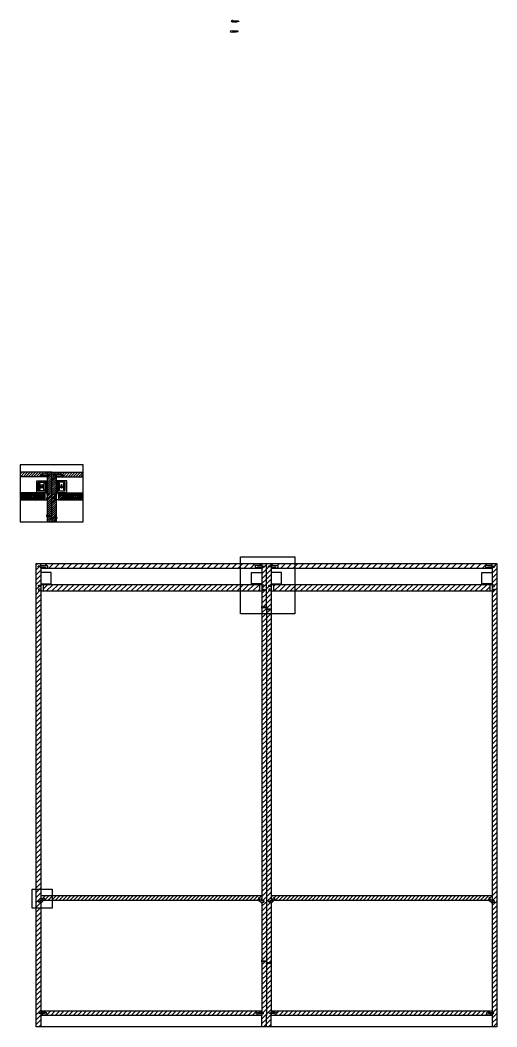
# Model space of a CAD drawing. Header units: inches. Extents: x -32 to 2461, y 586 to 3383.
# Drawn here: x 1875.7 to 2082.7, y 859.2 to 1296 of the extents above; entities that cross this region are included whole.
import ezdxf

# ---------------------------------------------------------------- set-up
doc = ezdxf.new("R2010")
doc.units = ezdxf.units.IN
doc.header["$MEASUREMENT"] = 0
doc.layers.get('0').update_dxf_attribs({"color": 11})
for name, color, linetype in [('dettagli', 141, 'Continuous'), ('particolari', 30, 'Continuous'), ('Viti', 41, 'Continuous')]:
    doc.layers.add(name, color=color, linetype=linetype)

# ---------------------------------------------------------------- blocks, each defined once
blk = doc.blocks.new('vitinaaaaa no dettagli')
for p, q in [((40.43, 249.33), (42.8, 249.33)), ((40.43, 249.03), (42.8, 249.03)), ((42.8, 249.03), (42.8, 249.03)), ((42.83, 249.3), (42.83, 249.05))]:
    blk.add_line(p, q)
blk.add_lwpolyline([(40.33, 248.75), (40.33, 249.61, -0.414214), (40.35, 249.63), (40.41, 249.63, -0.414214), (40.43, 249.61), (40.43, 248.75, -0.414214), (40.41, 248.73), (40.35, 248.73, -0.414214)], format="xyb", close=True)
for centre, start, end in [((42.8, 249.3), 0, 90), ((42.8, 249.05), 270, 0)]:
    blk.add_arc(centre, 0.025, start, end)
blk = doc.blocks.new('*U12')
blk.add_lwpolyline([(0, 0), (0, 0.1), (0.05, 0), (0.12, -0.4), (0.12, -0.5), (0.07, -0.4), (0, 0)])
blk = doc.blocks.new('*U13')
at = {"color": 0, "linetype": 'ByBlock', "lineweight": -2, "transparency": 16777216}
for p in [(42.38, 270.66), (42.61, 270.66), (42.84, 270.66), (43.06, 270.66)]:
    blk.add_blockref('*U12', p, dxfattribs=at)
blk = doc.blocks.new('vitina')
for p, q in [((40.13, 252.02), (40.13, 251.35)), ((40.19, 252.09), (40.25, 252.09)), ((40.25, 251.29), (40.19, 251.29)), ((40.25, 252.09), (40.25, 251.29)), ((40.34, 251.89), (40.25, 251.89)), ((40.41, 251.49), (40.25, 251.49)), ((40.57, 251.89), (40.39, 251.89)), ((40.64, 251.49), (40.46, 251.49)), ((40.79, 251.89), (40.62, 251.89)), ((40.87, 251.49), (40.69, 251.49)), ((41.02, 251.89), (40.84, 251.89)), ((41.09, 251.49), (40.92, 251.49)), ((41.16, 251.89), (41.07, 251.89)), ((41.16, 251.49), (41.14, 251.49)), ((41.21, 251.85), (41.19, 251.87)), ((41.19, 251.5), (41.21, 251.52)), ((41.23, 251.82), (41.23, 251.56))]:
    blk.add_line(p, q)
for centre, radius, start, end in [((40.19, 252.02), 0.0624, 90, 180), ((40.19, 251.35), 0.0624, 180, 270), ((41.16, 251.84), 0.05, 45, 90), ((41.16, 251.54), 0.05, 270, 315), ((41.18, 251.82), 0.05, 0, 45), ((41.18, 251.56), 0.05, 315, 0)]:
    blk.add_arc(centre, radius, start, end)
blk.add_blockref('*U13', (-2.04, -18.77))
blk = doc.blocks.new('vitinaaaaa dettagli')
for p, q in [((40.46, 249.33), (40.43, 249.36)), ((40.43, 249.02), (40.47, 248.98)), ((40.48, 249.38), (40.46, 249.33)), ((40.49, 249.03), (40.46, 249.33)), ((40.47, 248.98), (40.49, 249.03)), ((40.53, 249.33), (40.48, 249.38)), ((40.49, 249.03), (40.54, 248.98)), ((40.55, 249.38), (40.53, 249.33)), ((40.56, 249.03), (40.53, 249.33)), ((40.54, 248.98), (40.56, 249.03)), ((40.6, 249.33), (40.55, 249.38)), ((40.56, 249.03), (40.61, 248.98)), ((40.62, 249.38), (40.6, 249.33)), ((40.63, 249.03), (40.6, 249.33)), ((40.61, 248.98), (40.63, 249.03)), ((40.67, 249.33), (40.62, 249.38)), ((40.63, 249.03), (40.68, 248.98)), ((40.69, 249.38), (40.67, 249.33)), ((40.7, 249.03), (40.67, 249.33)), ((40.68, 248.98), (40.7, 249.03)), ((40.74, 249.33), (40.69, 249.38)), ((40.7, 249.03), (40.75, 248.98)), ((40.76, 249.38), (40.74, 249.33)), ((40.77, 249.03), (40.74, 249.33)), ((40.75, 248.98), (40.77, 249.03)), ((40.81, 249.33), (40.76, 249.38)), ((40.77, 249.03), (40.82, 248.98)), ((40.83, 249.38), (40.81, 249.33)), ((40.84, 249.03), (40.81, 249.33)), ((40.82, 248.98), (40.84, 249.03)), ((40.88, 249.33), (40.83, 249.38)), ((40.84, 249.03), (40.89, 248.98)), ((40.9, 249.38), (40.88, 249.33)), ((40.91, 249.03), (40.88, 249.33)), ((40.89, 248.98), (40.91, 249.03)), ((40.95, 249.33), (40.9, 249.38)), ((40.91, 249.03), (40.96, 248.98)), ((40.97, 249.38), (40.95, 249.33)), ((40.98, 249.03), (40.95, 249.33)), ((40.96, 248.98), (40.98, 249.03)), ((41.02, 249.33), (40.97, 249.38)), ((40.98, 249.03), (41.03, 248.98)), ((41.04, 249.38), (41.02, 249.33)), ((41.05, 249.03), (41.02, 249.33)), ((41.03, 248.98), (41.05, 249.03)), ((41.09, 249.33), (41.04, 249.38)), ((41.05, 249.03), (41.1, 248.98)), ((41.11, 249.38), (41.09, 249.33)), ((41.12, 249.03), (41.09, 249.33)), ((41.1, 248.98), (41.12, 249.03)), ((41.16, 249.33), (41.11, 249.38)), ((41.12, 249.03), (41.17, 248.98)), ((41.18, 249.38), (41.16, 249.33)), ((41.19, 249.03), (41.16, 249.33)), ((41.17, 248.98), (41.19, 249.03)), ((41.23, 249.33), (41.18, 249.38)), ((41.19, 249.03), (41.24, 248.98)), ((41.25, 249.38), (41.23, 249.33)), ((41.26, 249.03), (41.23, 249.33)), ((41.24, 248.98), (41.26, 249.03)), ((41.3, 249.33), (41.25, 249.38)), ((41.26, 249.03), (41.31, 248.98)), ((41.32, 249.38), (41.3, 249.33)), ((41.33, 249.03), (41.3, 249.33)), ((41.31, 248.98), (41.33, 249.03)), ((41.37, 249.33), (41.32, 249.38)), ((41.33, 249.03), (41.38, 248.98)), ((41.39, 249.38), (41.37, 249.33)), ((41.4, 249.03), (41.37, 249.33)), ((41.38, 248.98), (41.4, 249.03)), ((41.44, 249.33), (41.39, 249.38)), ((41.4, 249.03), (41.45, 248.98)), ((41.46, 249.38), (41.44, 249.33)), ((41.47, 249.03), (41.44, 249.33)), ((41.45, 248.98), (41.47, 249.03)), ((41.51, 249.33), (41.46, 249.38)), ((41.47, 249.03), (41.52, 248.98)), ((41.53, 249.38), (41.51, 249.33)), ((41.54, 249.03), (41.51, 249.33)), ((41.52, 248.98), (41.54, 249.03)), ((41.58, 249.33), (41.53, 249.38)), ((41.54, 249.03), (41.59, 248.98)), ((41.6, 249.38), (41.58, 249.33)), ((41.61, 249.03), (41.58, 249.33)), ((41.59, 248.98), (41.61, 249.03)), ((41.65, 249.33), (41.6, 249.38)), ((41.61, 249.03), (41.66, 248.98)), ((41.67, 249.38), (41.65, 249.33)), ((41.68, 249.03), (41.65, 249.33)), ((41.66, 248.98), (41.68, 249.03)), ((41.72, 249.33), (41.67, 249.38)), ((41.68, 249.03), (41.73, 248.98)), ((41.74, 249.38), (41.72, 249.33)), ((41.75, 249.03), (41.72, 249.33)), ((41.73, 248.98), (41.75, 249.03)), ((41.79, 249.33), (41.74, 249.38)), ((41.75, 249.03), (41.8, 248.98)), ((41.81, 249.38), (41.79, 249.33)), ((41.82, 249.03), (41.79, 249.33)), ((41.8, 248.98), (41.82, 249.03)), ((41.86, 249.33), (41.81, 249.38)), ((41.82, 249.03), (41.87, 248.98)), ((41.88, 249.38), (41.86, 249.33)), ((41.89, 249.03), (41.86, 249.33)), ((41.87, 248.98), (41.89, 249.03)), ((41.93, 249.33), (41.88, 249.38)), ((41.89, 249.03), (41.94, 248.98)), ((41.95, 249.38), (41.93, 249.33)), ((41.96, 249.03), (41.93, 249.33)), ((41.94, 248.98), (41.96, 249.03)), ((42, 249.33), (41.95, 249.38)), ((41.96, 249.03), (42.01, 248.98)), ((42.02, 249.38), (42, 249.33)), ((42.03, 249.03), (42, 249.33)), ((42.01, 248.98), (42.03, 249.03)), ((42.07, 249.33), (42.02, 249.38)), ((42.03, 249.03), (42.08, 248.98)), ((42.09, 249.38), (42.07, 249.33)), ((42.1, 249.03), (42.07, 249.33)), ((42.08, 248.98), (42.1, 249.03)), ((42.14, 249.33), (42.09, 249.38)), ((42.1, 249.03), (42.15, 248.98)), ((42.16, 249.38), (42.14, 249.33)), ((42.17, 249.03), (42.14, 249.33)), ((42.15, 248.98), (42.17, 249.03)), ((42.21, 249.33), (42.16, 249.38)), ((42.17, 249.03), (42.22, 248.98)), ((42.23, 249.38), (42.21, 249.33)), ((42.24, 249.03), (42.21, 249.33)), ((42.22, 248.98), (42.24, 249.03)), ((42.28, 249.33), (42.23, 249.38)), ((42.24, 249.03), (42.29, 248.98)), ((42.3, 249.38), (42.28, 249.33)), ((42.31, 249.03), (42.28, 249.33)), ((42.29, 248.98), (42.31, 249.03)), ((42.35, 249.33), (42.3, 249.38)), ((42.31, 249.03), (42.36, 248.98)), ((42.37, 249.38), (42.35, 249.33)), ((42.38, 249.03), (42.35, 249.33)), ((42.36, 248.98), (42.38, 249.03)), ((42.42, 249.33), (42.37, 249.38)), ((42.38, 249.03), (42.43, 248.98)), ((42.44, 249.38), (42.42, 249.33)), ((42.45, 249.03), (42.42, 249.33)), ((42.43, 248.98), (42.45, 249.03)), ((42.49, 249.33), (42.44, 249.38)), ((42.45, 249.03), (42.5, 248.98)), ((42.51, 249.38), (42.49, 249.33)), ((42.52, 249.03), (42.49, 249.33)), ((42.5, 248.98), (42.52, 249.03)), ((42.56, 249.33), (42.51, 249.38)), ((42.52, 249.03), (42.57, 248.98)), ((42.58, 249.38), (42.56, 249.33)), ((42.59, 249.03), (42.56, 249.33)), ((42.57, 248.98), (42.59, 249.03)), ((42.63, 249.33), (42.58, 249.38)), ((42.59, 249.03), (42.64, 248.98)), ((42.65, 249.38), (42.63, 249.33)), ((42.66, 249.03), (42.63, 249.33)), ((42.64, 248.98), (42.66, 249.03)), ((42.7, 249.33), (42.65, 249.38)), ((42.66, 249.03), (42.71, 248.98)), ((42.72, 249.38), (42.7, 249.33)), ((42.73, 249.03), (42.7, 249.33)), ((42.71, 248.98), (42.73, 249.03)), ((42.77, 249.33), (42.72, 249.38)), ((42.73, 249.03), (42.78, 248.98)), ((42.8, 249.03), (42.77, 249.33)), ((42.77, 249.33), (42.8, 249.33)), ((42.78, 248.98), (42.8, 249.03)), ((42.8, 249.03), (42.8, 249.03)), ((42.83, 249.3), (42.83, 249.05))]:
    blk.add_line(p, q)
blk.add_lwpolyline([(40.33, 248.75), (40.33, 249.61, -0.414214), (40.35, 249.63), (40.41, 249.63, -0.414214), (40.43, 249.61), (40.43, 248.75, -0.414214), (40.41, 248.73), (40.35, 248.73, -0.414214)], format="xyb", close=True)
for centre, radius, start, end in [((40.54, 249.18), 0.406, 120.5102, 239.4898), ((42.8, 249.3), 0.025, 0, 90), ((42.8, 249.05), 0.025, 270, 0)]:
    blk.add_arc(centre, radius, start, end)

msp = doc.modelspace()

# ---------------------------------------------------------------- hatches: boundary and pattern name
h = msp.add_hatch()
h.set_pattern_fill('ANSI31', color=61, scale=4)
h.paths.add_polyline_path([(1903.15, 1090.93), (1892.44, 1090.93), (1892.44, 1087.93), (1903.15, 1087.93)])
h.paths.add_polyline_path([(1875.74, 1090.93), (1875.74, 1087.93), (1886.44, 1087.93), (1886.44, 1090.93)])
h = msp.add_hatch()
h.set_pattern_fill('ANSI31', color=61, scale=13)
h.paths.add_polyline_path([(1979.68, 1048.22), (1979.68, 1051.22), (1885.68, 1051.22), (1885.68, 1048.22)])
h.paths.add_polyline_path([(2079.68, 1048.22), (2079.68, 1051.22), (1985.68, 1051.22), (1985.68, 1048.22)])
h = msp.add_hatch()
h.set_pattern_fill('ANSI31', color=61, scale=9)
h.paths.add_polyline_path([(1889.71, 916.22), (1889.71, 914.22), (1979.18, 914.22), (1979.18, 915.12), (1979.35, 915.22), (1979.61, 915.22), (1979.78, 915.12), (1979.78, 914.22), (1980.68, 914.22), (1980.68, 916.22)])
h.paths.add_polyline_path([(1884.68, 916.22), (1884.68, 914.22), (1885.58, 914.22), (1885.58, 915.12), (1885.75, 915.22), (1886.01, 915.22), (1886.18, 915.12), (1886.18, 914.22), (1889.71, 914.22), (1889.71, 916.22)])
h.paths.add_polyline_path([(1984.68, 916.22), (1984.68, 914.22), (1985.58, 914.22), (1985.58, 915.12), (1985.75, 915.22), (1986.01, 915.22), (1986.18, 915.12), (1986.18, 914.22), (2079.18, 914.22), (2079.18, 915.12), (2079.35, 915.22), (2079.61, 915.22), (2079.78, 915.12), (2079.78, 914.22), (2080.68, 914.22), (2080.68, 916.22)])
h = msp.add_hatch()
h.set_pattern_fill('ANSI31', color=61, scale=11)
h.paths.add_polyline_path([(1979.08, 865.39), (1980.68, 865.39), (1980.68, 866.22), (1884.68, 866.22), (1884.68, 865.39), (1886.28, 865.39, -0.77822), (1887.14, 865.17, -0.77822), (1886.28, 864.95), (1884.68, 864.95), (1884.68, 864.22), (1980.68, 864.22), (1980.68, 864.95), (1979.08, 864.95, -0.77822), (1978.22, 865.17, -0.77822)])
h.paths.add_polyline_path([(2079.08, 865.39), (2080.68, 865.39), (2080.68, 866.22), (1984.68, 866.22), (1984.68, 865.39), (1986.28, 865.39, -0.77822), (1987.14, 865.17, -0.77822), (1986.28, 864.95), (1984.68, 864.95), (1984.68, 864.22), (2080.68, 864.22), (2080.68, 864.95), (2079.08, 864.95, -0.77822), (2078.22, 865.17, -0.77822)])
at = {"layer": 'dettagli'}
h = msp.add_hatch(dxfattribs=at)
h.set_pattern_fill('ANSI31', color=61, scale=6.5)
h.paths.add_polyline_path([(1887.44, 1098.52), (1887.44, 1098.35), (1885.39, 1098.35), (1885.39, 1097.93), (1887.44, 1097.93)], flags=17)
h.paths.add_polyline_path([(1903.15, 1099.93), (1891.44, 1099.93), (1891.44, 1098.85), (1891.44, 1099.01), (1893.49, 1099.01), (1893.49, 1098.85), (1893.99, 1098.85), (1893.99, 1098.93), (1894.31, 1098.93), (1894.31, 1098.44), (1894.14, 1098.44), (1894.14, 1097.93), (1903.15, 1097.93)])
h.paths.add_polyline_path([(1893.49, 1098.35), (1891.44, 1098.35), (1891.44, 1098.52), (1891.44, 1097.93), (1893.49, 1097.93)], flags=17)
h.paths.add_polyline_path([(1875.74, 1099.93), (1875.74, 1097.93), (1884.75, 1097.93), (1884.75, 1098.44), (1884.57, 1098.44), (1884.57, 1098.93), (1884.9, 1098.93), (1884.9, 1098.85), (1885.39, 1098.85), (1885.39, 1099.01), (1887.44, 1099.01), (1887.44, 1098.85), (1887.44, 1099.93)])
h = msp.add_hatch(dxfattribs=at)
h.set_pattern_fill('ANSI31', color=61, scale=5)
h.paths.add_polyline_path([(1889.44, 1099.93), (1887.44, 1099.93), (1887.44, 1098.85), (1888.51, 1098.85), (1888.56, 1098.76), (1888.56, 1098.6), (1888.51, 1098.52), (1887.44, 1098.52), (1887.44, 1097.93), (1887.44, 1090.53), (1887.51, 1090.53), (1887.51, 1090.63), (1887.56, 1090.53), (1887.73, 1090.53), (1887.73, 1090.63), (1887.78, 1090.53), (1887.96, 1090.53), (1887.96, 1090.63), (1888.01, 1090.53), (1888.19, 1090.53), (1888.19, 1090.63), (1888.24, 1090.53), (1888.32, 1090.53, -0.198912), (1888.36, 1090.52), (1888.38, 1090.5, -0.198912), (1888.4, 1090.46), (1888.4, 1090.2, -0.198912), (1888.38, 1090.17), (1888.36, 1090.15, -0.198912), (1888.32, 1090.13), (1888.31, 1090.13), (1888.31, 1090.03), (1888.26, 1090.13), (1888.08, 1090.13), (1888.08, 1090.03), (1888.03, 1090.13), (1887.85, 1090.13), (1887.85, 1090.03), (1887.8, 1090.13), (1887.63, 1090.13), (1887.62, 1090.03), (1887.58, 1090.13), (1887.44, 1090.13), (1887.44, 1088.73), (1887.58, 1088.73), (1887.62, 1088.83), (1887.63, 1088.73), (1887.8, 1088.73), (1887.85, 1088.83), (1887.85, 1088.73), (1888.03, 1088.73), (1888.08, 1088.83), (1888.08, 1088.73), (1888.26, 1088.73), (1888.31, 1088.83), (1888.31, 1088.73), (1888.32, 1088.73, -0.198912), (1888.36, 1088.72), (1888.38, 1088.7, -0.198912), (1888.4, 1088.66), (1888.4, 1088.4, -0.198912), (1888.38, 1088.37), (1888.36, 1088.35, -0.198912), (1888.32, 1088.33), (1888.24, 1088.33), (1888.19, 1088.23), (1888.19, 1088.33), (1888.01, 1088.33), (1887.96, 1088.23), (1887.96, 1088.33), (1887.78, 1088.33), (1887.73, 1088.23), (1887.73, 1088.33), (1887.56, 1088.33), (1887.51, 1088.23), (1887.51, 1088.33), (1887.44, 1088.33), (1887.44, 1081.16), (1887.47, 1081.13), (1887.49, 1081.18), (1887.54, 1081.13), (1887.55, 1081.18), (1887.6, 1081.13), (1887.62, 1081.18), (1887.66, 1081.13), (1887.68, 1081.18), (1887.73, 1081.13), (1887.74, 1081.18), (1887.79, 1081.13), (1887.81, 1081.18), (1887.85, 1081.13), (1887.87, 1081.18), (1887.91, 1081.13), (1887.93, 1081.18), (1887.98, 1081.13), (1888, 1081.18), (1888.04, 1081.13), (1888.06, 1081.18), (1888.1, 1081.13), (1888.12, 1081.18), (1888.17, 1081.13), (1888.19, 1081.18), (1888.23, 1081.13), (1888.25, 1081.18), (1888.29, 1081.13), (1888.31, 1081.18), (1888.36, 1081.13), (1888.38, 1081.18), (1888.42, 1081.13), (1888.44, 1081.18), (1888.48, 1081.13), (1888.5, 1081.18), (1888.55, 1081.13), (1888.56, 1081.18), (1888.61, 1081.13), (1888.63, 1081.18), (1888.67, 1081.13), (1888.69, 1081.18), (1888.74, 1081.13), (1888.75, 1081.18), (1888.8, 1081.13), (1888.82, 1081.18), (1888.86, 1081.13), (1888.88, 1081.18), (1888.93, 1081.13), (1888.94, 1081.18), (1888.99, 1081.13), (1889.01, 1081.18), (1889.05, 1081.13), (1889.07, 1081.18), (1889.12, 1081.13), (1889.13, 1081.18), (1889.18, 1081.13), (1889.2, 1081.18), (1889.24, 1081.13), (1889.26, 1081.18), (1889.3, 1081.13), (1889.32, 1081.18), (1889.37, 1081.13), (1889.39, 1081.18), (1889.43, 1081.13), (1889.44, 1081.16)])
h.paths.add_polyline_path([(1891.44, 1098.52), (1890.37, 1098.52), (1890.33, 1098.6), (1890.33, 1098.76), (1890.37, 1098.85), (1891.44, 1098.85), (1891.44, 1099.93), (1889.44, 1099.93), (1889.44, 1081.16), (1889.44, 1081.12), (1889.39, 1081.18), (1889.37, 1081.13), (1889.32, 1081.18), (1889.3, 1081.13), (1889.26, 1081.18), (1889.24, 1081.13), (1889.2, 1081.18), (1889.18, 1081.13), (1889.13, 1081.18), (1889.12, 1081.13), (1889.07, 1081.18), (1889.05, 1081.13), (1889.01, 1081.18), (1888.99, 1081.13), (1888.94, 1081.18), (1888.93, 1081.13), (1888.88, 1081.18), (1888.86, 1081.13), (1888.82, 1081.18), (1888.8, 1081.13), (1888.75, 1081.18), (1888.74, 1081.13), (1888.69, 1081.18), (1888.67, 1081.13), (1888.63, 1081.18), (1888.61, 1081.13), (1888.56, 1081.18), (1888.55, 1081.13), (1888.5, 1081.18), (1888.48, 1081.13), (1888.44, 1081.18), (1888.42, 1081.13), (1888.38, 1081.18), (1888.36, 1081.13), (1888.31, 1081.18), (1888.29, 1081.13), (1888.25, 1081.18), (1888.23, 1081.13), (1888.19, 1081.18), (1888.17, 1081.13), (1888.12, 1081.18), (1888.1, 1081.13), (1888.06, 1081.18), (1888.04, 1081.13), (1888, 1081.18), (1887.98, 1081.13), (1887.93, 1081.18), (1887.91, 1081.13), (1887.87, 1081.18), (1887.85, 1081.13), (1887.81, 1081.18), (1887.79, 1081.13), (1887.74, 1081.18), (1887.73, 1081.13), (1887.68, 1081.18), (1887.66, 1081.13), (1887.62, 1081.18), (1887.6, 1081.13), (1887.55, 1081.18), (1887.54, 1081.13), (1887.49, 1081.18), (1887.47, 1081.13), (1887.44, 1081.16), (1887.44, 1078.41), (1891.44, 1078.41)])
h.paths.add_polyline_path([(1891.15, 1090.63), (1891.15, 1090.53), (1891.33, 1090.53), (1891.38, 1090.63), (1891.38, 1090.53), (1891.31, 1090.13), (1891.26, 1090.03), (1891.26, 1090.13), (1891.08, 1090.13), (1891.03, 1090.03), (1891.03, 1090.13), (1890.85, 1090.13), (1890.8, 1090.03), (1890.8, 1090.13), (1890.62, 1090.13), (1890.58, 1090.03), (1890.57, 1090.13), (1890.56, 1090.13, -0.198912), (1890.52, 1090.15), (1890.5, 1090.17, -0.198912), (1890.49, 1090.2), (1890.49, 1090.46, -0.198912), (1890.5, 1090.5), (1890.52, 1090.52, -0.198912), (1890.56, 1090.53), (1890.64, 1090.53), (1890.69, 1090.63), (1890.69, 1090.53), (1890.87, 1090.53), (1890.92, 1090.63), (1890.92, 1090.53), (1891.1, 1090.53)], flags=16)
h.paths.add_polyline_path([(1891.03, 1088.83), (1891.08, 1088.73), (1891.26, 1088.73), (1891.26, 1088.83), (1891.31, 1088.73), (1891.38, 1088.33), (1891.38, 1088.23), (1891.33, 1088.33), (1891.15, 1088.33), (1891.15, 1088.23), (1891.1, 1088.33), (1890.92, 1088.33), (1890.92, 1088.23), (1890.87, 1088.33), (1890.69, 1088.33), (1890.69, 1088.23), (1890.64, 1088.33), (1890.56, 1088.33, -0.198912), (1890.52, 1088.35), (1890.5, 1088.37, -0.198912), (1890.49, 1088.4), (1890.49, 1088.66, -0.198912), (1890.5, 1088.7), (1890.52, 1088.72, -0.198912), (1890.56, 1088.73), (1890.57, 1088.73), (1890.58, 1088.83), (1890.62, 1088.73), (1890.8, 1088.73), (1890.8, 1088.83), (1890.85, 1088.73), (1891.03, 1088.73)], flags=16)
h.paths.add_polyline_path([(1889.51, 1081.18), (1889.56, 1081.13), (1889.58, 1081.13, -0.414214), (1889.61, 1081.11), (1889.61, 1080.88, -0.414214), (1889.58, 1080.86), (1889.58, 1080.86), (1889.56, 1080.82), (1889.52, 1080.86), (1889.5, 1080.82), (1889.45, 1080.86), (1889.44, 1080.83), (1889.44, 1080.23), (1889.45, 1080.21), (1889.49, 1080.25), (1889.51, 1080.21), (1889.56, 1080.25), (1889.58, 1080.21), (1889.62, 1080.25), (1889.64, 1080.21), (1889.68, 1080.25), (1889.7, 1080.21), (1889.75, 1080.25), (1889.77, 1080.21), (1889.81, 1080.25), (1889.83, 1080.21), (1889.87, 1080.25), (1889.89, 1080.21), (1889.94, 1080.25), (1889.96, 1080.21), (1890, 1080.25), (1890.02, 1080.21), (1890.06, 1080.25), (1890.08, 1080.21), (1890.13, 1080.25), (1890.14, 1080.21), (1890.19, 1080.25), (1890.21, 1080.21), (1890.25, 1080.25), (1890.27, 1080.21), (1890.32, 1080.25), (1890.33, 1080.21), (1890.38, 1080.25), (1890.4, 1080.21), (1890.44, 1080.25), (1890.46, 1080.21), (1890.51, 1080.25), (1890.52, 1080.21), (1890.57, 1080.25), (1890.59, 1080.21), (1890.63, 1080.25), (1890.65, 1080.21), (1890.7, 1080.25), (1890.71, 1080.21), (1890.76, 1080.25), (1890.78, 1080.21), (1890.82, 1080.25), (1890.84, 1080.21), (1890.88, 1080.25), (1890.9, 1080.21), (1890.95, 1080.25), (1890.97, 1080.21), (1891.01, 1080.25), (1891.03, 1080.21), (1891.07, 1080.25), (1891.09, 1080.21), (1891.14, 1080.25), (1891.16, 1080.21), (1891.2, 1080.25), (1891.22, 1080.21), (1891.26, 1080.25), (1891.28, 1080.21), (1891.33, 1080.25), (1891.35, 1080.21), (1891.39, 1080.25), (1891.41, 1080.21), (1891.39, 1079.94), (1891.34, 1079.89), (1891.32, 1079.94), (1891.28, 1079.89), (1891.26, 1079.94), (1891.21, 1079.89), (1891.2, 1079.94), (1891.15, 1079.89), (1891.13, 1079.94), (1891.09, 1079.89), (1891.07, 1079.94), (1891.02, 1079.89), (1891.01, 1079.94), (1890.96, 1079.89), (1890.94, 1079.94), (1890.9, 1079.89), (1890.88, 1079.94), (1890.84, 1079.89), (1890.82, 1079.94), (1890.77, 1079.89), (1890.75, 1079.94), (1890.71, 1079.89), (1890.69, 1079.94), (1890.65, 1079.89), (1890.63, 1079.94), (1890.58, 1079.89), (1890.56, 1079.94), (1890.52, 1079.89), (1890.5, 1079.94), (1890.46, 1079.89), (1890.44, 1079.94), (1890.39, 1079.89), (1890.37, 1079.94), (1890.33, 1079.89), (1890.31, 1079.94), (1890.27, 1079.89), (1890.25, 1079.94), (1890.2, 1079.89), (1890.19, 1079.94), (1890.14, 1079.89), (1890.12, 1079.94), (1890.08, 1079.89), (1890.06, 1079.94), (1890.01, 1079.89), (1890, 1079.94), (1889.95, 1079.89), (1889.93, 1079.94), (1889.89, 1079.89), (1889.87, 1079.94), (1889.82, 1079.89), (1889.81, 1079.94), (1889.76, 1079.89), (1889.74, 1079.94), (1889.7, 1079.89), (1889.68, 1079.94), (1889.63, 1079.89), (1889.62, 1079.94), (1889.57, 1079.89), (1889.55, 1079.94), (1889.51, 1079.89), (1889.49, 1079.94), (1889.45, 1079.89), (1889.43, 1079.94), (1889.38, 1079.89), (1889.36, 1079.94), (1889.32, 1079.89), (1889.3, 1079.94), (1889.3, 1079.94, -0.414214), (1889.27, 1079.96), (1889.27, 1080.19, -0.414214), (1889.3, 1080.21), (1889.32, 1080.21), (1889.37, 1080.25), (1889.39, 1080.21), (1889.44, 1080.26), (1889.44, 1080.81), (1889.44, 1080.82), (1889.45, 1080.86), (1889.5, 1080.82), (1889.52, 1080.86), (1889.49, 1081.13)], flags=16)
h = msp.add_hatch(dxfattribs=at)
h.set_pattern_fill('ANSI31', color=61, scale=12)
h.paths.add_polyline_path([(1884.68, 1048.52), (1883.73, 1048.52), (1883.73, 1049.12), (1884.68, 1049.12), (1884.68, 1050.32), (1883.73, 1050.32), (1883.73, 1050.92), (1884.68, 1050.92), (1884.68, 1058.22), (1884.68, 1058.82), (1883.57, 1058.82), (1883.57, 1059.15), (1884.68, 1059.15), (1884.68, 1059.35), (1884.68, 1060.22), (1882.68, 1060.22), (1882.68, 918.95), (1884.68, 918.95)])
h.paths.add_polyline_path([(1884.68, 918.95), (1882.68, 918.95), (1882.68, 910.77), (1884.68, 910.77), (1884.68, 913.32), (1883.83, 913.32), (1883.73, 913.5), (1883.73, 913.75), (1883.83, 913.92), (1884.68, 913.92), (1884.68, 914.22)])
h.paths.add_polyline_path([(1884.68, 910.77), (1882.68, 910.77), (1882.68, 859.22), (1884.68, 859.22), (1884.68, 865.09), (1883.93, 865.09), (1883.93, 865.24), (1884.68, 865.24), (1884.68, 865.39)])
h = msp.add_hatch(dxfattribs=at)
h.set_pattern_fill('ANSI31', color=61, scale=15)
h.paths.add_polyline_path([(1884.68, 1060.22), (1884.68, 1059.35), (1887.6, 1059.35), (1887.6, 1059.23), (1887.6, 1058.74), (1887.6, 1058.62), (1887.42, 1058.62), (1887.42, 1058.22), (1971.43, 1058.22), (1971.43, 1060.22)])
h.paths.add_polyline_path([(1977.94, 1058.22), (1977.94, 1058.62), (1977.76, 1058.62), (1977.76, 1058.74), (1977.76, 1059.23), (1977.76, 1059.35), (1980.68, 1059.35), (1980.68, 1060.22), (1971.43, 1060.22), (1971.43, 1058.22)])
h.paths.add_polyline_path([(1980.68, 1058.22), (1980.68, 1058.62), (1978.58, 1058.62), (1978.58, 1058.22)], flags=17)
h.paths.add_polyline_path([(1884.68, 1058.62), (1884.68, 1058.22), (1886.78, 1058.22), (1886.78, 1058.62)], flags=17)
h = msp.add_hatch(dxfattribs=at)
h.set_pattern_fill('ANSI31', color=61, scale=12)
h.paths.add_polyline_path([(1982.68, 1038.38), (1980.68, 1038.38), (1980.68, 913.92), (1981.54, 913.92), (1981.71, 913.62), (1981.54, 913.32), (1980.68, 913.32), (1980.68, 913.02), (1980.68, 887.93), (1982.68, 887.93)])
h.paths.add_polyline_path([(1982.68, 886.74), (1982.57, 886.74), (1982.54, 886.74), (1982.54, 887), (1982.68, 887), (1982.68, 887.66), (1980.68, 887.66), (1980.68, 887.41), (1980.68, 865.24), (1981.43, 865.24), (1981.43, 865.09), (1980.68, 865.09), (1980.68, 864.95), (1980.68, 864.22), (1980.68, 859.22), (1982.68, 859.22), (1982.68, 864.22)])
h.paths.add_polyline_path([(1982.68, 1060.22), (1980.68, 1060.22), (1980.68, 1059.15), (1981.75, 1059.15), (1981.8, 1059.07), (1981.8, 1058.9), (1981.75, 1058.82), (1980.68, 1058.82), (1980.68, 1050.92), (1981.54, 1050.92), (1981.64, 1050.75), (1981.64, 1050.5), (1981.54, 1050.32), (1980.68, 1050.32), (1980.68, 1049.12), (1981.54, 1049.12), (1981.64, 1048.95), (1981.64, 1048.7), (1981.54, 1048.52), (1980.68, 1048.52), (1980.68, 1041.42), (1982.68, 1041.42)])
h.paths.add_polyline_path([(1982.54, 1040.5), (1982.68, 1040.5), (1982.68, 1041.15), (1980.68, 1041.15), (1980.68, 1040.9), (1980.68, 1038.38), (1982.68, 1038.38), (1982.68, 1040.23), (1982.57, 1040.23), (1982.54, 1040.23)])
h = msp.add_hatch(dxfattribs=at)
h.set_pattern_fill('ANSI31', color=61, scale=12)
h.paths.add_polyline_path([(1984.68, 1058.82), (1983.61, 1058.82), (1983.57, 1058.9), (1983.57, 1059.07), (1983.61, 1059.15), (1984.68, 1059.15), (1984.68, 1060.22), (1982.68, 1060.22), (1982.68, 1041.42), (1982.82, 1041.42), (1982.82, 1041.15), (1982.68, 1041.15), (1982.68, 1040.5), (1984.68, 1040.5), (1984.68, 1040.75), (1984.68, 1048.52), (1983.83, 1048.52), (1983.73, 1048.7), (1983.73, 1048.95), (1983.83, 1049.12), (1984.68, 1049.12), (1984.68, 1050.32), (1983.83, 1050.32), (1983.73, 1050.5), (1983.73, 1050.75), (1983.83, 1050.92), (1984.68, 1050.92)])
h.paths.add_polyline_path([(1984.68, 1040.23), (1982.68, 1040.23), (1982.68, 1038.38), (1984.68, 1038.38)])
h.paths.add_polyline_path([(1984.68, 1038.38), (1982.68, 1038.38), (1982.68, 864.22), (1982.68, 859.22), (1984.68, 859.22), (1984.68, 864.22), (1984.68, 865.09), (1983.93, 865.09), (1983.93, 865.24), (1984.68, 865.24), (1984.68, 865.39), (1984.68, 913.32), (1983.83, 913.32), (1983.73, 913.5), (1983.73, 913.75), (1983.83, 913.92), (1984.68, 913.92), (1984.68, 914.22)])
h = msp.add_hatch(dxfattribs=at)
h.set_pattern_fill('ANSI31', color=61, scale=15)
h.paths.add_polyline_path([(1994.91, 1060.22), (1984.68, 1060.22), (1984.68, 1059.35), (1987.6, 1059.35), (1987.6, 1059.23), (1987.6, 1058.74), (1987.6, 1058.62), (1987.42, 1058.62), (1987.42, 1058.22), (1994.91, 1058.22)])
h.paths.add_polyline_path([(1986.78, 1058.62), (1984.68, 1058.62), (1984.68, 1058.22), (1986.78, 1058.22)], flags=17)
h.paths.add_polyline_path([(2077.76, 1058.74), (2077.76, 1059.23), (2077.76, 1059.35), (2080.68, 1059.35), (2080.68, 1060.22), (1994.91, 1060.22), (1994.91, 1058.22), (2077.94, 1058.22), (2077.94, 1058.62), (2077.76, 1058.62)])
h.paths.add_polyline_path([(2080.68, 1058.62), (2078.58, 1058.62), (2078.58, 1058.22), (2080.68, 1058.22)], flags=17)
h = msp.add_hatch(dxfattribs=at)
h.set_pattern_fill('ANSI31', color=61, scale=12)
h.paths.add_polyline_path([(2082.68, 1060.22), (2080.68, 1060.22), (2080.68, 1059.15), (2081.8, 1059.15), (2081.8, 1058.82), (2080.68, 1058.82), (2080.68, 1058.62), (2080.68, 1058.22), (2080.68, 1050.92), (2081.54, 1050.92), (2081.64, 1050.75), (2081.64, 1050.32), (2080.68, 1050.32), (2080.68, 1049.12), (2081.54, 1049.12), (2081.64, 1048.95), (2081.64, 1048.52), (2080.68, 1048.52), (2080.68, 913.92), (2081.54, 913.92), (2081.64, 913.75), (2081.64, 913.32), (2080.68, 913.32), (2080.68, 913.02), (2080.68, 865.24), (2081.43, 865.24), (2081.43, 865.09), (2080.68, 865.09), (2080.68, 864.95), (2080.68, 859.22), (2082.68, 859.22)])

# ---------------------------------------------------------------- linework, layer by layer
at = {"color": 200}
for p, q in [((1889.44, 1099.93), (1875.74, 1099.93)), ((1887.44, 1097.93), (1875.74, 1097.93)), ((1887.44, 1099.01), (1887.44, 1099.93)), ((1887.44, 1098.35), (1887.44, 1090.53)), ((1889.44, 1099.93), (1903.15, 1099.93)), ((1889.44, 1081.13), (1889.44, 1099.93)), ((1891.44, 1099.01), (1891.44, 1099.93)), ((1891.44, 1098.35), (1891.44, 1090.53)), ((1891.44, 1097.93), (1903.15, 1097.93)), ((1887.44, 1090.93), (1875.74, 1090.93)), ((1875.74, 1087.93), (1887.44, 1087.93)), ((1886.44, 1090.93), (1886.44, 1087.93)), ((1886.44, 1087.93), (1887.44, 1087.93)), ((1887.44, 1090.13), (1887.44, 1088.73)), ((1887.44, 1088.33), (1887.44, 1078.41)), ((1891.44, 1090.93), (1903.15, 1090.93)), ((1891.44, 1090.13), (1891.44, 1088.73)), ((1891.44, 1088.33), (1891.44, 1078.41)), ((1892.44, 1087.93), (1891.44, 1087.93)), ((1892.44, 1090.93), (1892.44, 1087.93)), ((1892.44, 1087.93), (1903.15, 1087.93)), ((1889.44, 1080.25), (1889.44, 1080.86)), ((1889.44, 1080.21), (1889.44, 1080.86)), ((1889.44, 1079.93), (1889.44, 1078.41))]:
    msp.add_line(p, q, dxfattribs=at)
for p, q in [((1889.44, 1081.17), (1889.44, 1099.93)), ((1889.44, 1084.89), (1889.44, 1093.42)), ((1882.68, 1060.22), (2082.68, 1060.22)), ((1882.68, 859.22), (1882.68, 1060.22)), ((1884.68, 1058.22), (1884.68, 1060.22)), ((1884.68, 1058.22), (1884.68, 913.92)), ((1884.68, 1058.22), (1980.68, 1058.22)), ((1980.68, 1060.22), (1980.68, 913.92)), ((1982.68, 1041.42), (1982.68, 1060.22)), ((1984.68, 1060.22), (1984.68, 913.92)), ((1984.68, 1058.22), (2080.68, 1058.22)), ((2080.68, 1058.22), (2080.68, 1060.22)), ((2080.68, 1058.22), (2080.68, 859.22)), ((2082.68, 1060.22), (2082.68, 859.22)), ((1884.68, 1051.22), (1980.68, 1051.22)), ((1885.68, 1051.22), (1885.68, 1048.22)), ((1979.68, 1051.22), (1979.68, 1048.22)), ((1984.68, 1051.22), (2080.68, 1051.22)), ((1985.68, 1051.22), (1985.68, 1048.22)), ((2079.68, 1051.22), (2079.68, 1048.22)), ((1980.68, 1048.22), (1884.68, 1048.22)), ((1885.68, 1048.22), (1884.68, 1048.22)), ((2080.68, 1048.22), (1984.68, 1048.22)), ((1982.68, 1040.5), (1982.68, 1041.15)), ((1982.68, 1040.23), (1982.68, 864.22)), ((1884.68, 916.22), (1980.68, 916.22)), ((1884.68, 914.22), (1885.58, 914.22)), ((1884.68, 913.32), (1884.68, 859.22)), ((1886.18, 914.22), (1979.18, 914.22)), ((1980.68, 913.32), (1980.68, 864.22)), ((1984.68, 916.22), (2080.68, 916.22)), ((1984.68, 914.22), (1985.58, 914.22)), ((1984.68, 913.32), (1984.68, 864.22)), ((1986.18, 914.22), (2079.18, 914.22)), ((1884.68, 866.22), (1980.68, 866.22)), ((1984.68, 866.22), (2080.68, 866.22)), ((1980.68, 864.22), (1884.68, 864.22)), ((1980.68, 859.22), (1980.68, 864.22)), ((1982.68, 859.22), (1982.68, 864.22)), ((2080.68, 864.22), (1984.68, 864.22)), ((1984.68, 859.22), (1984.68, 864.22)), ((2082.68, 859.22), (1882.68, 859.22))]:
    msp.add_line(p, q)
at = {"layer": 'dettagli'}
for p, q in [((1967.97, 1291.34), (1969.57, 1291.34)), ((1967.97, 1290.9), (1969.57, 1290.9)), ((1969.57, 1290.9), (1969.57, 1291.34)), ((1970.32, 1291.05), (1970.32, 1291.2)), ((1883.61, 1059.15), (1883.57, 1059.07)), ((1883.57, 1058.9), (1883.57, 1059.07)), ((1883.61, 1058.82), (1883.57, 1058.9)), ((1884.68, 1059.15), (1883.61, 1059.15)), ((1884.68, 1058.82), (1883.61, 1058.82)), ((1884.68, 1059.35), (1887.6, 1059.35)), ((1884.68, 1058.62), (1886.78, 1058.62)), ((1886.78, 1058.22), (1886.78, 1058.62)), ((1887.42, 1058.62), (1887.42, 1058.22)), ((1887.6, 1058.62), (1887.42, 1058.62)), ((1887.6, 1059.23), (1887.6, 1059.35)), ((1887.6, 1059.23), (1887.6, 1058.74)), ((1887.6, 1058.62), (1887.6, 1058.74)), ((1980.68, 1059.35), (1977.76, 1059.35)), ((1977.76, 1059.23), (1977.76, 1059.35)), ((1977.76, 1059.23), (1977.76, 1058.74)), ((1977.76, 1058.62), (1977.76, 1058.74)), ((1977.76, 1058.62), (1977.94, 1058.62)), ((1977.94, 1058.62), (1977.94, 1058.22)), ((1980.68, 1058.62), (1978.58, 1058.62)), ((1978.58, 1058.22), (1978.58, 1058.62)), ((1980.68, 1059.15), (1981.75, 1059.15)), ((1980.68, 1058.82), (1981.75, 1058.82)), ((1981.75, 1059.15), (1981.8, 1059.07)), ((1981.75, 1058.82), (1981.8, 1058.9)), ((1981.8, 1058.9), (1981.8, 1059.07)), ((1983.61, 1059.15), (1983.57, 1059.07)), ((1983.57, 1058.9), (1983.57, 1059.07)), ((1983.61, 1058.82), (1983.57, 1058.9)), ((1984.68, 1059.15), (1983.61, 1059.15)), ((1984.68, 1058.82), (1983.61, 1058.82)), ((1984.68, 1059.35), (1987.6, 1059.35)), ((1984.68, 1058.62), (1986.78, 1058.62)), ((1986.78, 1058.22), (1986.78, 1058.62)), ((1987.42, 1058.62), (1987.42, 1058.22)), ((1987.6, 1058.62), (1987.42, 1058.62)), ((1987.6, 1059.23), (1987.6, 1059.35)), ((1987.6, 1059.23), (1987.6, 1058.74)), ((1987.6, 1058.62), (1987.6, 1058.74)), ((2080.68, 1059.35), (2077.76, 1059.35)), ((2077.76, 1059.23), (2077.76, 1059.35)), ((2077.76, 1059.23), (2077.76, 1058.74)), ((2077.76, 1058.62), (2077.76, 1058.74)), ((2077.76, 1058.62), (2077.94, 1058.62)), ((2077.94, 1058.62), (2077.94, 1058.22)), ((2080.68, 1058.62), (2078.58, 1058.62)), ((2078.58, 1058.22), (2078.58, 1058.62)), ((2080.68, 1059.15), (2081.75, 1059.15)), ((2080.68, 1058.82), (2081.75, 1058.82)), ((2081.75, 1059.15), (2081.8, 1059.07)), ((2081.75, 1058.82), (2081.8, 1058.9)), ((2081.8, 1058.9), (2081.8, 1059.07)), ((1883.73, 1050.75), (1883.83, 1050.92)), ((1883.73, 1050.5), (1883.73, 1050.75)), ((1883.83, 1050.32), (1883.73, 1050.5)), ((1883.83, 1049.12), (1883.73, 1048.95)), ((1883.73, 1048.95), (1883.73, 1048.7)), ((1883.73, 1048.7), (1883.83, 1048.52)), ((1883.83, 1050.92), (1884.68, 1050.92)), ((1884.68, 1050.32), (1883.83, 1050.32)), ((1884.68, 1049.12), (1883.83, 1049.12)), ((1883.83, 1048.52), (1884.68, 1048.52)), ((1980.68, 1049.12), (1981.54, 1049.12)), ((1981.54, 1048.52), (1980.68, 1048.52)), ((1981.54, 1049.12), (1981.64, 1048.95)), ((1981.64, 1048.7), (1981.54, 1048.52)), ((1981.64, 1048.95), (1981.64, 1048.7)), ((1983.73, 1050.75), (1983.83, 1050.92)), ((1983.73, 1050.5), (1983.73, 1050.75)), ((1983.83, 1050.32), (1983.73, 1050.5)), ((1983.83, 1049.12), (1983.73, 1048.95)), ((1983.73, 1048.95), (1983.73, 1048.7)), ((1983.73, 1048.7), (1983.83, 1048.52)), ((1983.83, 1050.92), (1984.68, 1050.92)), ((1984.68, 1050.32), (1983.83, 1050.32)), ((1984.68, 1049.12), (1983.83, 1049.12)), ((1983.83, 1048.52), (1984.68, 1048.52)), ((2081.54, 1050.92), (2080.68, 1050.92)), ((2080.68, 1050.32), (2081.54, 1050.32)), ((2080.68, 1049.12), (2081.54, 1049.12)), ((2081.54, 1048.52), (2080.68, 1048.52)), ((2081.64, 1050.75), (2081.54, 1050.92)), ((2081.54, 1050.32), (2081.64, 1050.5)), ((2081.54, 1049.12), (2081.64, 1048.95)), ((2081.64, 1048.7), (2081.54, 1048.52)), ((2081.64, 1050.5), (2081.64, 1050.75)), ((2081.64, 1048.95), (2081.64, 1048.7)), ((1883.93, 865.09), (1883.93, 865.24)), ((1884.68, 864.95), (1884.68, 865.39)), ((1886.28, 865.39), (1884.68, 865.39)), ((1886.28, 864.95), (1884.68, 864.95)), ((1979.08, 865.39), (1980.68, 865.39)), ((1979.08, 864.95), (1980.68, 864.95)), ((1980.68, 864.95), (1980.68, 865.39)), ((1981.43, 865.09), (1981.43, 865.24)), ((1983.93, 865.09), (1983.93, 865.24)), ((1984.68, 864.95), (1984.68, 865.39)), ((1986.28, 865.39), (1984.68, 865.39)), ((1986.28, 864.95), (1984.68, 864.95)), ((2079.08, 865.39), (2080.68, 865.39)), ((2079.08, 864.95), (2080.68, 864.95)), ((2080.68, 864.95), (2080.68, 865.39)), ((2081.43, 865.09), (2081.43, 865.24))]:
    msp.add_line(p, q, dxfattribs=at)
for points in [[(1970.32, 1291.2), (1969.57, 1291.2)], [(1969.57, 1291.05), (1970.32, 1291.05)], [(1884.68, 1051.42), (1884.88, 1051.42), (1885.18, 1051.42), (1889.18, 1051.42), (1889.18, 1056.42), (1884.68, 1056.42)], [(1980.68, 1051.42), (1980.48, 1051.42), (1980.18, 1051.42), (1976.18, 1051.42), (1976.18, 1056.42), (1980.68, 1056.42)], [(1984.68, 1051.42), (1984.88, 1051.42), (1985.18, 1051.42), (1989.18, 1051.42), (1989.18, 1056.42), (1984.68, 1056.42)], [(2080.68, 1051.42), (2080.48, 1051.42), (2080.18, 1051.42), (2076.18, 1051.42), (2076.18, 1056.42), (2080.68, 1056.42)], [(1980.68, 1050.32), (1981.54, 1050.32), (1981.64, 1050.5), (1981.64, 1050.75), (1981.54, 1050.92), (1980.68, 1050.92)], [(1886.18, 915.12), (1885.58, 915.12), (1885.75, 915.22), (1886.01, 915.22), (1886.18, 915.12), (1886.18, 914.22), (1884.98, 913.32), (1884.98, 913.02), (1884.68, 913.02), (1884.68, 913.32), (1883.83, 913.32), (1883.73, 913.5), (1883.73, 913.75), (1883.83, 913.92), (1884.68, 913.92), (1884.68, 914.22), (1885.58, 914.22), (1885.58, 915.12)], [(1979.18, 915.12), (1979.78, 915.12), (1979.61, 915.22), (1979.35, 915.22), (1979.18, 915.12), (1979.18, 914.22), (1980.38, 913.32), (1980.38, 913.02), (1980.68, 913.02), (1980.68, 913.32), (1981.54, 913.32), (1981.64, 913.5), (1981.64, 913.75), (1981.54, 913.92), (1980.68, 913.92), (1980.68, 914.22), (1979.78, 914.22), (1979.78, 915.12)], [(1986.18, 915.12), (1985.58, 915.12), (1985.75, 915.22), (1986.01, 915.22), (1986.18, 915.12), (1986.18, 914.22), (1984.98, 913.32), (1984.98, 913.02), (1984.68, 913.02), (1984.68, 913.32), (1983.83, 913.32), (1983.73, 913.5), (1983.73, 913.75), (1983.83, 913.92), (1984.68, 913.92), (1984.68, 914.22), (1985.58, 914.22), (1985.58, 915.12)], [(2079.18, 915.12), (2079.78, 915.12), (2079.61, 915.22), (2079.35, 915.22), (2079.18, 915.12), (2079.18, 914.22), (2080.38, 913.32), (2080.38, 913.02), (2080.68, 913.02), (2080.68, 913.32), (2081.54, 913.32), (2081.64, 913.5), (2081.64, 913.75), (2081.54, 913.92), (2080.68, 913.92), (2080.68, 914.22), (2079.78, 914.22), (2079.78, 915.12)], [(1883.93, 865.24), (1884.68, 865.24)], [(1884.68, 865.09), (1883.93, 865.09)], [(1981.43, 865.24), (1980.68, 865.24)], [(1980.68, 865.09), (1981.43, 865.09)], [(1983.93, 865.24), (1984.68, 865.24)], [(1984.68, 865.09), (1983.93, 865.09)], [(2081.43, 865.24), (2080.68, 865.24)], [(2080.68, 865.09), (2081.43, 865.09)]]:
    msp.add_lwpolyline(points, dxfattribs=at)
for centre in [(1967.57, 1291.12), (1886.68, 865.17), (1978.68, 865.17), (1986.68, 865.17), (2078.68, 865.17)]:
    msp.add_circle(centre, 0.46, dxfattribs=at)
at = {"layer": 'particolari'}
for points in [[(1903.15, 1103.14), (1875.74, 1103.14), (1875.74, 1078.41), (1903.15, 1078.41)], [(1971.43, 1063.1), (1994.91, 1063.1), (1994.91, 1038.38), (1971.43, 1038.38)], [(1880.97, 918.95), (1889.71, 918.95), (1889.71, 910.77), (1880.97, 910.77)]]:
    msp.add_lwpolyline(points, close=True, dxfattribs=at)
at = {"layer": 'Viti'}
for p, q in [((1968.34, 1295.79), (1969.94, 1295.79)), ((1968.34, 1295.35), (1969.94, 1295.35)), ((1968.4, 1295.63), (1968.57, 1295.63)), ((1968.4, 1295.51), (1968.57, 1295.51)), ((1968.57, 1295.79), (1968.57, 1295.35)), ((1968.69, 1295.7), (1969.82, 1295.7)), ((1968.69, 1295.57), (1968.69, 1295.57)), ((1969.82, 1295.44), (1968.69, 1295.44)), ((1969.76, 1295.63), (1968.75, 1295.63)), ((1968.75, 1295.51), (1969.76, 1295.51)), ((1969.82, 1295.57), (1969.82, 1295.57)), ((1969.82, 1295.44), (1969.82, 1295.44)), ((1969.94, 1295.79), (1969.94, 1295.35)), ((1970.06, 1295.44), (1969.99, 1295.7)), ((1970.14, 1295.44), (1970.07, 1295.7)), ((1970.22, 1295.44), (1970.15, 1295.7)), ((1970.3, 1295.44), (1970.22, 1295.7)), ((1970.37, 1295.44), (1970.3, 1295.7)), ((1970.45, 1295.44), (1970.38, 1295.7)), ((1970.53, 1295.44), (1970.46, 1295.7)), ((1970.61, 1295.44), (1970.54, 1295.7)), ((1970.69, 1295.64), (1970.69, 1295.5)), ((1884.9, 1098.93), (1884.57, 1098.93)), ((1884.57, 1098.93), (1884.57, 1098.44)), ((1884.9, 1098.44), (1884.57, 1098.44)), ((1884.9, 1098.44), (1884.75, 1098.44)), ((1884.75, 1098.44), (1884.75, 1097.93)), ((1885.39, 1098.03), (1884.75, 1098.03)), ((1884.9, 1098.93), (1884.9, 1098.85)), ((1885.39, 1098.85), (1884.9, 1098.85)), ((1884.9, 1098.85), (1884.9, 1098.51)), ((1885.39, 1098.52), (1884.9, 1098.52)), ((1884.9, 1098.51), (1884.9, 1098.44)), ((1884.9, 1098.44), (1885.39, 1098.44)), ((1884.91, 1098.44), (1884.91, 1097.93)), ((1885.22, 1098.44), (1885.22, 1097.93)), ((1887.44, 1099.01), (1885.39, 1099.01)), ((1885.39, 1099.01), (1885.39, 1098.35)), ((1885.39, 1097.93), (1885.39, 1098.44)), ((1887.44, 1098.35), (1885.39, 1098.35)), ((1887.44, 1098.85), (1887.44, 1099.01)), ((1887.49, 1098.85), (1887.44, 1098.76)), ((1887.44, 1098.76), (1887.44, 1098.85)), ((1887.49, 1098.85), (1887.44, 1098.85)), ((1888.56, 1098.76), (1887.44, 1098.76)), ((1887.44, 1098.76), (1887.44, 1098.6)), ((1887.44, 1098.6), (1888.56, 1098.6)), ((1887.49, 1098.52), (1887.44, 1098.6)), ((1887.44, 1098.6), (1887.44, 1098.52)), ((1887.44, 1098.52), (1887.44, 1098.35)), ((1887.44, 1098.52), (1887.49, 1098.52)), ((1887.49, 1098.85), (1888.56, 1098.85)), ((1887.49, 1098.52), (1888.56, 1098.52)), ((1888.56, 1098.52), (1888.56, 1098.85)), ((1888.56, 1098.85), (1888.6, 1098.76)), ((1888.56, 1098.76), (1888.6, 1098.76)), ((1888.56, 1098.52), (1888.6, 1098.6)), ((1888.56, 1098.6), (1888.6, 1098.6)), ((1888.6, 1098.76), (1888.6, 1098.6)), ((1890.33, 1098.85), (1890.28, 1098.76)), ((1890.28, 1098.76), (1890.28, 1098.6)), ((1890.33, 1098.76), (1890.28, 1098.76)), ((1890.33, 1098.52), (1890.28, 1098.6)), ((1890.33, 1098.6), (1890.28, 1098.6)), ((1890.33, 1098.52), (1890.33, 1098.85)), ((1891.39, 1098.85), (1890.33, 1098.85)), ((1890.33, 1098.76), (1891.44, 1098.76)), ((1891.44, 1098.6), (1890.33, 1098.6)), ((1891.39, 1098.52), (1890.33, 1098.52)), ((1891.39, 1098.85), (1891.44, 1098.76)), ((1891.39, 1098.85), (1891.44, 1098.85)), ((1891.39, 1098.52), (1891.44, 1098.6)), ((1891.44, 1098.52), (1891.39, 1098.52)), ((1891.44, 1098.85), (1891.44, 1099.01)), ((1891.44, 1099.01), (1893.49, 1099.01)), ((1891.44, 1098.76), (1891.44, 1098.85)), ((1891.44, 1098.76), (1891.44, 1098.6)), ((1891.44, 1098.6), (1891.44, 1098.52)), ((1891.44, 1098.52), (1891.44, 1098.35)), ((1891.44, 1098.35), (1893.49, 1098.35)), ((1893.49, 1099.01), (1893.49, 1098.35)), ((1893.49, 1098.85), (1893.99, 1098.85)), ((1893.49, 1098.52), (1893.99, 1098.52)), ((1893.49, 1097.93), (1893.49, 1098.44)), ((1893.99, 1098.44), (1893.49, 1098.44)), ((1893.49, 1098.03), (1894.14, 1098.03)), ((1893.66, 1098.44), (1893.66, 1097.93)), ((1893.97, 1098.44), (1893.97, 1097.93)), ((1893.99, 1098.93), (1894.31, 1098.93)), ((1893.99, 1098.93), (1893.99, 1098.85)), ((1893.99, 1098.85), (1893.99, 1098.51)), ((1893.99, 1098.51), (1893.99, 1098.44)), ((1893.99, 1098.44), (1894.31, 1098.44)), ((1893.99, 1098.44), (1894.14, 1098.44)), ((1894.14, 1098.44), (1894.14, 1097.93)), ((1894.31, 1098.93), (1894.31, 1098.44)), ((1883.54, 1095.53), (1884.08, 1095.53)), ((1883.83, 1092.38), (1883.83, 1094.88)), ((1884.33, 1094.88), (1884.33, 1092.38)), ((1884.94, 1093.71), (1884.94, 1094.23)), ((1885.14, 1093.79), (1885.14, 1093)), ((1885.24, 1093.79), (1885.24, 1093)), ((1885.44, 1094.23), (1885.44, 1093.71)), ((1886.05, 1092.38), (1886.05, 1094.88)), ((1886.55, 1094.88), (1886.55, 1092.38)), ((1886.94, 1095.73), (1886.94, 1096.13)), ((1886.94, 1096.13), (1886.94, 1095.73)), ((1886.94, 1095.73), (1887.24, 1095.73)), ((1887.24, 1096.13), (1887.24, 1091.13)), ((1891.64, 1096.13), (1891.64, 1091.13)), ((1891.94, 1095.73), (1891.64, 1095.73)), ((1891.94, 1095.73), (1891.94, 1096.13)), ((1891.94, 1096.13), (1891.94, 1095.73)), ((1892.33, 1094.88), (1892.33, 1092.38)), ((1892.83, 1092.38), (1892.83, 1094.88)), ((1893.44, 1094.23), (1893.44, 1093.71)), ((1893.64, 1093.79), (1893.64, 1093)), ((1893.74, 1093.79), (1893.74, 1093)), ((1893.94, 1093.71), (1893.94, 1094.23)), ((1894.55, 1094.88), (1894.55, 1092.38)), ((1895.34, 1095.53), (1894.8, 1095.53)), ((1895.05, 1092.38), (1895.05, 1094.88)), ((1886.94, 1091.13), (1886.94, 1091.53)), ((1886.94, 1091.13), (1886.94, 1091.53)), ((1886.94, 1091.53), (1887.24, 1091.53)), ((1891.94, 1091.53), (1891.64, 1091.53)), ((1891.94, 1091.13), (1891.94, 1091.53)), ((1891.94, 1091.13), (1891.94, 1091.53))]:
    msp.add_line(p, q, dxfattribs=at)
for points in [[(1967.99, 1295.83), (1967.89, 1295.83), (1967.94, 1295.92), (1967.99, 1295.83)], [(1967.99, 1295.77), (1967.99, 1295.22), (1967.89, 1295.22), (1967.89, 1295.77), (1967.99, 1295.77)], [(1969.94, 1295.64), (1970.69, 1295.64)], [(1970.69, 1295.5), (1969.94, 1295.5)], [(1887.44, 1091.13), (1887.24, 1091.13), (1886.94, 1091.13), (1882.94, 1091.13), (1882.94, 1096.13), (1887.44, 1096.13)], [(1891.44, 1091.13), (1891.64, 1091.13), (1891.94, 1091.13), (1895.94, 1091.13), (1895.94, 1096.13), (1891.44, 1096.13)]]:
    msp.add_lwpolyline(points, dxfattribs=at)
for points in [[(1886.84, 1091.73), (1883.54, 1091.73), (1883.54, 1095.53), (1886.84, 1095.53)], [(1892.04, 1091.73), (1895.34, 1091.73), (1895.34, 1095.53), (1892.04, 1095.53)]]:
    msp.add_lwpolyline(points, close=True, dxfattribs=at)
for centre, radius in [((1967.94, 1295.57), 0.46), ((1885.19, 1093.39), 0.4), ((1893.69, 1093.39), 0.4)]:
    msp.add_circle(centre, radius, dxfattribs=at)
for centre, radius, start, end in [((1968.71, 1295.86), 0.162, 204.283, 261.9772), ((1968.75, 1295.57), 0.0626, 90, 180), ((1968.75, 1295.57), 0.0626, 180, 270), ((1969.76, 1295.57), 0.0626, 0, 90), ((1969.76, 1295.57), 0.0626, 270, 0), ((1969.8, 1295.86), 0.162, 278.0228, 335.717), ((1969.8, 1295.28), 0.162, 24.283, 81.9772), ((1884.08, 1094.88), 0.25, 0, 180), ((1884.08, 1092.38), 0.25, 180, 0), ((1885.19, 1094.23), 0.25, 0, 180), ((1886.3, 1094.88), 0.25, 0, 180), ((1886.3, 1092.38), 0.25, 180, 0), ((1892.58, 1094.88), 0.25, 0, 180), ((1892.58, 1092.38), 0.25, 180, 0), ((1893.69, 1094.23), 0.25, 0, 180), ((1894.8, 1094.88), 0.25, 0, 180), ((1894.8, 1092.38), 0.25, 180, 0)]:
    msp.add_arc(centre, radius, start, end, dxfattribs=at)

# ---------------------------------------------------------------- block references
at = {"layer": 'dettagli', "yscale": 0.8922952945246567, "zscale": 0.8922952945246567}
for p, xscale in [((1944.61, 818.95), 0.8922952945246567), ((2020.76, 818.02), -0.8922952945246567), ((1944.61, 665.45), 0.8922952945246567), ((2020.76, 664.53), -0.8922952945246567)]:
    msp.add_blockref('vitinaaaaa no dettagli', p, dxfattribs=dict(at, xscale=xscale))
at = {"layer": 'Viti'}
for name, p, xscale, yscale, zscale in [('vitina', (1847.17, 838.69), 0.9998271310899104, 0.9998271310899104, 0.9998271310899104), ('vitina', (1931.71, 838.69), -0.9998271310899104, 0.9998271310899104, 0.9998271310899104), ('vitinaaaaa dettagli', (1850.95, 856.1), 0.9025616466509698, 0.9025616466509698, 0.9025616466509698), ('vitinaaaaa dettagli', (1927.93, 855.17), -0.9025616466509698, 0.9025616466509698, 0.9025616466509698)]:
    msp.add_blockref(name, p, dxfattribs=dict(at, xscale=xscale, yscale=yscale, zscale=zscale))
at = {"layer": 'Viti', "yscale": 0.9998271310899104, "zscale": 0.9998271310899104, "rotation": 180}
for p, xscale in [((1847.17, 1340.17), -0.9998271310899104), ((1931.71, 1340.17), 0.9998271310899104)]:
    msp.add_blockref('vitina', p, dxfattribs=dict(at, xscale=xscale))

doc.saveas('drawing.dxf')
